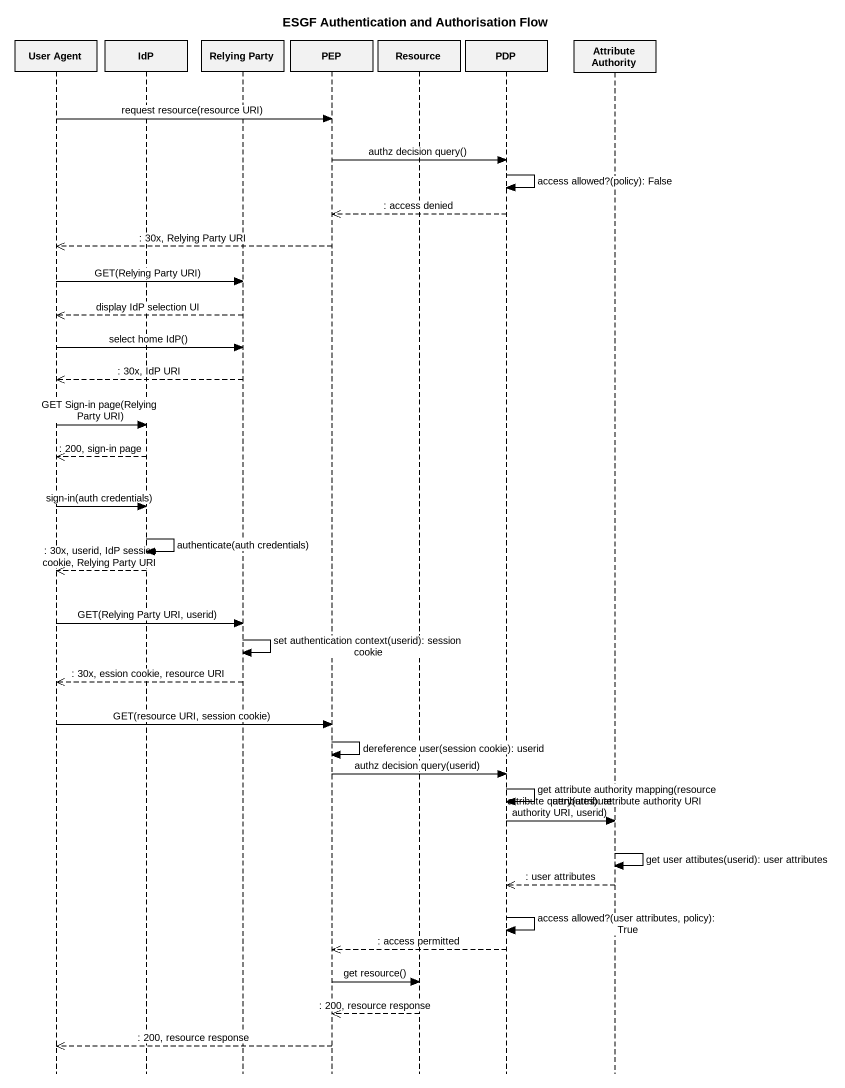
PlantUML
@startuml
title ESGF Authentication and Authorisation Flow
hide footbox
participant "User Agent" as User_Agent
participant IdP
participant "Relying Party" as Relying_Party
participant PEP
participant Resource
participant PDP
participant "Attribute Authority" as Attribute_Authority

User_Agent -> PEP : request resource(resource URI)
PEP -> PDP : authz decision query()
PDP -> PDP : access allowed?(policy): False
PDP -->> PEP : : access denied
PEP -->> User_Agent : : 30x, Relying Party URI
User_Agent -> Relying_Party : GET(Relying Party URI)
Relying_Party -->> User_Agent : display IdP selection UI
User_Agent -> Relying_Party : select home IdP()
Relying_Party -->> User_Agent : : 30x, IdP URI
User_Agent -> IdP : GET Sign-in page(Relying Party URI)
IdP -->> User_Agent : : 200, sign-in page
User_Agent -> IdP : sign-in(auth credentials)
IdP -> IdP : authenticate(auth credentials)
IdP -->> User_Agent : : 30x, userid, IdP session cookie, Relying Party URI
User_Agent -> Relying_Party : GET(Relying Party URI, userid)
Relying_Party -> Relying_Party : set authentication context(userid): session cookie
Relying_Party -->> User_Agent : : 30x, ession cookie, resource URI
User_Agent -> PEP : GET(resource URI, session cookie)
PEP -> PEP : dereference user(session cookie): userid
PEP -> PDP : authz decision query(userid)
PDP -> PDP : get attribute authority mapping(resource attributes): attribute authority URI
PDP -> Attribute_Authority : attribute query(attribute authority URI, userid)
Attribute_Authority -> Attribute_Authority : get user attibutes(userid): user attributes
Attribute_Authority -->> PDP : : user attributes
PDP -> PDP : access allowed?(user attributes, policy): True
PDP -->> PEP : : access permitted
PEP -> Resource : get resource()
Resource -->> PEP : : 200, resource response
PEP -->> User_Agent : : 200, resource response
@enduml
